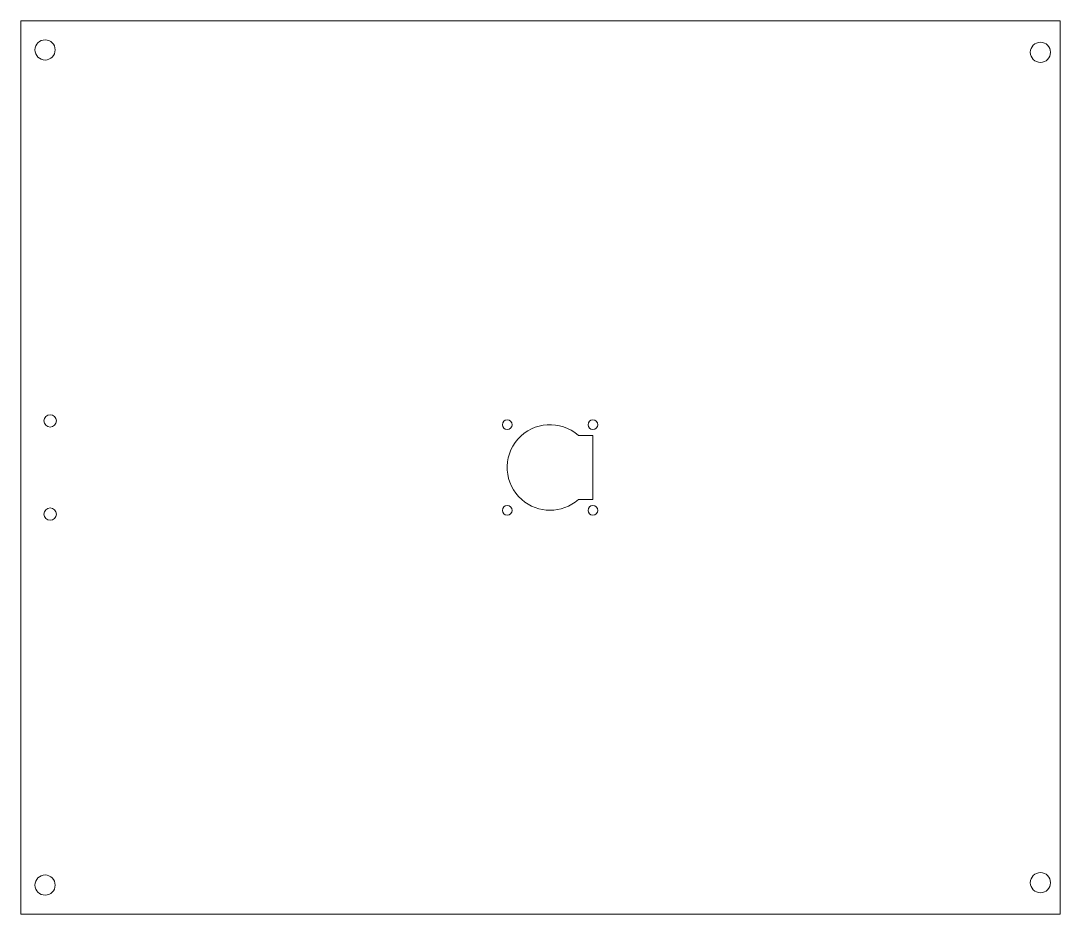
# Model space of a CAD drawing. Header units: inches. Extents: x -2.4 to 10.9, y -0.2 to 11.2.
import ezdxf

# ---------------------------------------------------------------- set-up
doc = ezdxf.new("R2010")
doc.units = ezdxf.units.IN
doc.header["$MEASUREMENT"] = 0
doc.layers.add('cut', color=7, linetype='Continuous')

# ---------------------------------------------------------------- blocks, each defined once
blk = doc.blocks.new('block 2')
at = {"layer": 'cut', "lineweight": 0}
blk.add_lwpolyline([(-2.44, 11.25), (-2.44, -0.25)], dxfattribs=at)
blk = doc.blocks.new('block 3')
at = {"layer": 'cut', "lineweight": 0}
blk.add_open_spline([(-2.257, 10.875), (-2.257, 10.947), (-2.199, 11.005), (-2.127, 11.005), (-2.056, 11.005), (-1.997, 10.947), (-1.997, 10.875), (-1.997, 10.803), (-2.056, 10.745), (-2.127, 10.745), (-2.199, 10.745), (-2.257, 10.803), (-2.257, 10.875), (-2.257, 10.875), (-2.257, 10.875), (-2.257, 10.875)], degree=3, knots=[0, 0, 0, 0, 1, 1, 1, 2, 2, 2, 3, 3, 3, 4, 4, 4, 5, 5, 5, 5], dxfattribs=at)
blk = doc.blocks.new('block 4')
at = {"layer": 'cut', "lineweight": 0}
blk.add_open_spline([(-2.257, 0.125), (-2.257, 0.197), (-2.199, 0.255), (-2.127, 0.255), (-2.056, 0.255), (-1.997, 0.197), (-1.997, 0.125), (-1.997, 0.053), (-2.056, -0.005), (-2.127, -0.005), (-2.199, -0.005), (-2.257, 0.053), (-2.257, 0.125), (-2.257, 0.125), (-2.257, 0.125), (-2.257, 0.125)], degree=3, knots=[0, 0, 0, 0, 1, 1, 1, 2, 2, 2, 3, 3, 3, 4, 4, 4, 5, 5, 5, 5], dxfattribs=at)
blk = doc.blocks.new('block 5')
at = {"layer": 'cut', "lineweight": 0}
blk.add_open_spline([(-2.142, 4.9), (-2.142, 4.944), (-2.107, 4.98), (-2.062, 4.98), (-2.018, 4.98), (-1.982, 4.944), (-1.982, 4.9), (-1.982, 4.856), (-2.018, 4.82), (-2.062, 4.82), (-2.107, 4.82), (-2.142, 4.856), (-2.142, 4.9), (-2.142, 4.9), (-2.142, 4.9), (-2.142, 4.9)], degree=3, knots=[0, 0, 0, 0, 1, 1, 1, 2, 2, 2, 3, 3, 3, 4, 4, 4, 5, 5, 5, 5], dxfattribs=at)
blk = doc.blocks.new('block 6')
at = {"layer": 'cut', "lineweight": 0}
blk.add_open_spline([(-2.142, 6.1), (-2.142, 6.144), (-2.107, 6.18), (-2.062, 6.18), (-2.018, 6.18), (-1.982, 6.144), (-1.982, 6.1), (-1.982, 6.056), (-2.018, 6.02), (-2.062, 6.02), (-2.107, 6.02), (-2.142, 6.056), (-2.142, 6.1), (-2.142, 6.1), (-2.142, 6.1), (-2.142, 6.1)], degree=3, knots=[0, 0, 0, 0, 1, 1, 1, 2, 2, 2, 3, 3, 3, 4, 4, 4, 5, 5, 5, 5], dxfattribs=at)
blk = doc.blocks.new('block 7')
at = {"layer": 'cut', "lineweight": 0}
blk.add_lwpolyline([(-2.44, -0.25), (10.94, -0.25)], dxfattribs=at)
blk = doc.blocks.new('block 8')
at = {"layer": 'cut', "lineweight": 0}
blk.add_lwpolyline([(10.94, -0.25), (10.94, 11.25)], dxfattribs=at)
blk = doc.blocks.new('block 9')
at = {"layer": 'cut', "lineweight": 0}
blk.add_lwpolyline([(10.94, 11.25), (-2.44, 11.25)], dxfattribs=at)
blk = doc.blocks.new('block 10')
at = {"layer": 'cut', "lineweight": 0}
blk.add_open_spline([(10.555, 10.844), (10.555, 10.916), (10.613, 10.974), (10.685, 10.974), (10.757, 10.974), (10.815, 10.916), (10.815, 10.844), (10.815, 10.772), (10.757, 10.714), (10.685, 10.714), (10.613, 10.714), (10.555, 10.772), (10.555, 10.844), (10.555, 10.844), (10.555, 10.844), (10.555, 10.844)], degree=3, knots=[0, 0, 0, 0, 1, 1, 1, 2, 2, 2, 3, 3, 3, 4, 4, 4, 5, 5, 5, 5], dxfattribs=at)
blk = doc.blocks.new('block 11')
at = {"layer": 'cut', "lineweight": 0}
blk.add_open_spline([(10.555, 0.156), (10.555, 0.228), (10.613, 0.286), (10.685, 0.286), (10.757, 0.286), (10.815, 0.228), (10.815, 0.156), (10.815, 0.084), (10.757, 0.026), (10.685, 0.026), (10.613, 0.026), (10.555, 0.084), (10.555, 0.156), (10.555, 0.156), (10.555, 0.156), (10.555, 0.156)], degree=3, knots=[0, 0, 0, 0, 1, 1, 1, 2, 2, 2, 3, 3, 3, 4, 4, 4, 5, 5, 5, 5], dxfattribs=at)
blk = doc.blocks.new('block 12')
at = {"layer": 'cut', "lineweight": 0}
blk.add_open_spline([(4.737, 5.914), (4.509, 6.115), (4.16, 6.093), (3.959, 5.865), (3.757, 5.636), (3.78, 5.287), (4.008, 5.086), (4.217, 4.903), (4.529, 4.903), (4.737, 5.086)], degree=3, knots=[0, 0, 0, 0, 1, 1, 1, 2, 2, 2, 3, 3, 3, 3], dxfattribs=at)
blk = doc.blocks.new('block 13')
at = {"layer": 'cut', "lineweight": 0}
blk.add_open_spline([(4.924, 5.497), (4.924, 5.499), (4.924, 5.501), (4.924, 5.503)], degree=3, dxfattribs=at)
blk = doc.blocks.new('block 14')
at = {"layer": 'cut', "lineweight": 0}
blk.add_open_spline([(3.759, 6.051), (3.759, 6.086), (3.787, 6.114), (3.821, 6.114), (3.856, 6.114), (3.884, 6.086), (3.884, 6.051), (3.884, 6.017), (3.856, 5.989), (3.821, 5.989), (3.787, 5.989), (3.759, 6.017), (3.759, 6.051), (3.759, 6.051), (3.759, 6.051), (3.759, 6.051)], degree=3, knots=[0, 0, 0, 0, 1, 1, 1, 2, 2, 2, 3, 3, 3, 4, 4, 4, 5, 5, 5, 5], dxfattribs=at)
blk = doc.blocks.new('block 15')
at = {"layer": 'cut', "lineweight": 0}
blk.add_open_spline([(4.862, 6.051), (4.862, 6.086), (4.89, 6.114), (4.924, 6.114), (4.959, 6.114), (4.987, 6.086), (4.987, 6.051), (4.987, 6.017), (4.959, 5.989), (4.924, 5.989), (4.89, 5.989), (4.862, 6.017), (4.862, 6.051), (4.862, 6.051), (4.862, 6.051), (4.862, 6.051)], degree=3, knots=[0, 0, 0, 0, 1, 1, 1, 2, 2, 2, 3, 3, 3, 4, 4, 4, 5, 5, 5, 5], dxfattribs=at)
blk = doc.blocks.new('block 16')
at = {"layer": 'cut', "lineweight": 0}
blk.add_open_spline([(4.862, 4.948), (4.862, 4.983), (4.89, 5.011), (4.924, 5.011), (4.959, 5.011), (4.987, 4.983), (4.987, 4.948), (4.987, 4.914), (4.959, 4.886), (4.924, 4.886), (4.89, 4.886), (4.862, 4.914), (4.862, 4.948), (4.862, 4.948), (4.862, 4.948), (4.862, 4.948)], degree=3, knots=[0, 0, 0, 0, 1, 1, 1, 2, 2, 2, 3, 3, 3, 4, 4, 4, 5, 5, 5, 5], dxfattribs=at)
blk = doc.blocks.new('block 17')
at = {"layer": 'cut', "lineweight": 0}
blk.add_open_spline([(3.759, 4.948), (3.759, 4.983), (3.787, 5.011), (3.821, 5.011), (3.856, 5.011), (3.884, 4.983), (3.884, 4.948), (3.884, 4.914), (3.856, 4.886), (3.821, 4.886), (3.787, 4.886), (3.759, 4.914), (3.759, 4.948), (3.759, 4.948), (3.759, 4.948), (3.759, 4.948)], degree=3, knots=[0, 0, 0, 0, 1, 1, 1, 2, 2, 2, 3, 3, 3, 4, 4, 4, 5, 5, 5, 5], dxfattribs=at)
blk = doc.blocks.new('block 18')
at = {"layer": 'cut', "lineweight": 0}
blk.add_lwpolyline([(4.924, 5.5), (4.924, 5.5)], dxfattribs=at)
blk = doc.blocks.new('block 19')
at = {"layer": 'cut', "lineweight": 0}
blk.add_lwpolyline([(4.924, 5.5), (4.924, 5.5)], dxfattribs=at)
blk = doc.blocks.new('block 20')
at = {"layer": 'cut', "lineweight": 0}
blk.add_lwpolyline([(4.737, 5.914), (4.924, 5.914), (4.924, 5.503)], dxfattribs=at)
blk = doc.blocks.new('block 21')
at = {"layer": 'cut', "lineweight": 0}
blk.add_lwpolyline([(4.924, 5.5), (4.924, 5.5)], dxfattribs=at)
blk = doc.blocks.new('block 22')
at = {"layer": 'cut', "lineweight": 0}
blk.add_lwpolyline([(4.924, 5.5), (4.924, 5.5)], dxfattribs=at)
blk = doc.blocks.new('block 23')
at = {"layer": 'cut', "lineweight": 0}
blk.add_lwpolyline([(4.924, 5.5), (4.924, 5.5)], dxfattribs=at)
blk = doc.blocks.new('block 24')
at = {"layer": 'cut', "lineweight": 0}
blk.add_lwpolyline([(4.737, 5.086), (4.924, 5.086), (4.924, 5.497)], dxfattribs=at)
blk = doc.blocks.new('block 25')
at = {"layer": 'cut', "lineweight": 0}
blk.add_lwpolyline([(4.924, 5.5), (4.924, 5.5)], dxfattribs=at)

msp = doc.modelspace()

# ---------------------------------------------------------------- block references
at = {"layer": 'cut'}
for name in ['block 2', 'block 9', 'block 8', 'block 3', 'block 10', 'block 6', 'block 12', 'block 14', 'block 15', 'block 20', 'block 24', 'block 13', 'block 18', 'block 19', 'block 21', 'block 22', 'block 23', 'block 25', 'block 5', 'block 17', 'block 16', 'block 11', 'block 4', 'block 7']:
    msp.add_blockref(name, (0, 0), dxfattribs=at)

doc.saveas('drawing.dxf')
